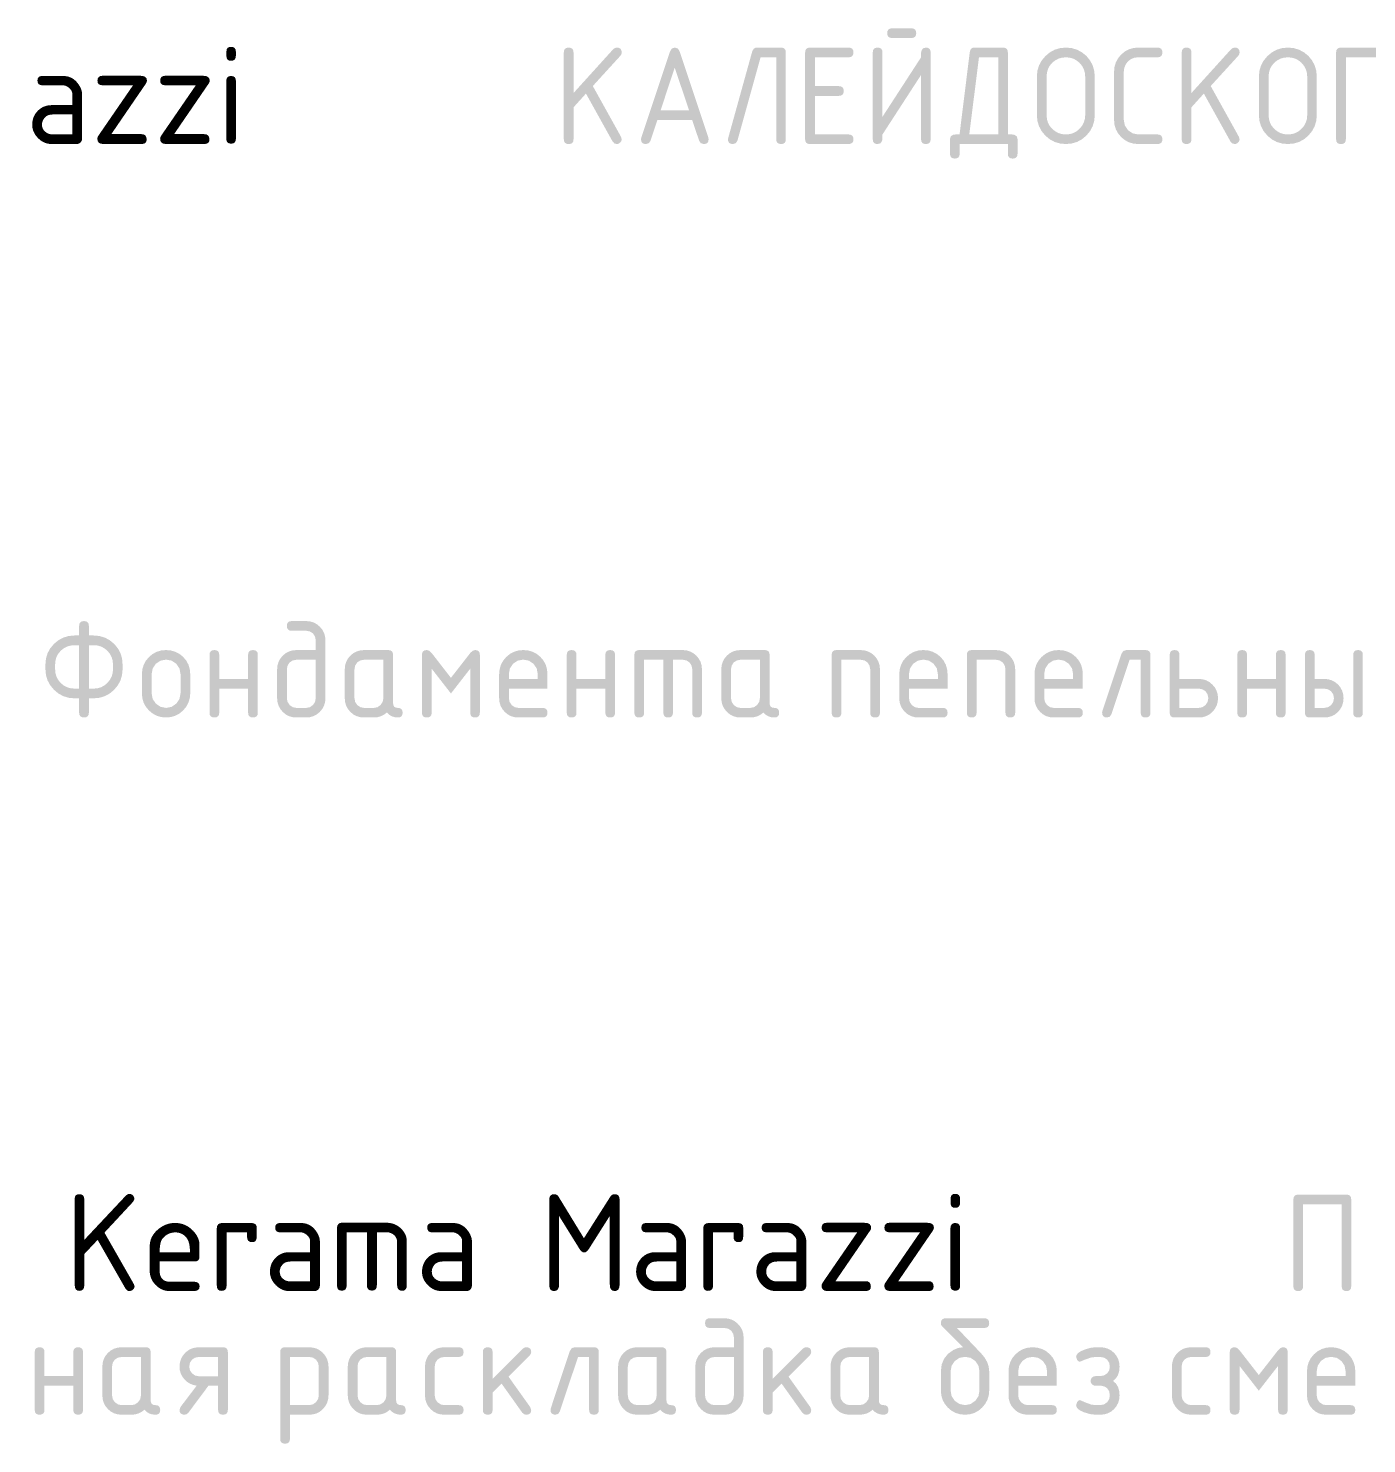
# Model space of a CAD drawing. Header units: millimetres. Extents: x -546 to 1681, y -650 to 1730.
# Drawn here: x 1100.73 to 1142.73, y 421.34 to 465.76 of the extents above; entities that cross this region are included whole.
import ezdxf

# ---------------------------------------------------------------- set-up
doc = ezdxf.new("R2010")
doc.units = ezdxf.units.MM

msp = doc.modelspace()

# ---------------------------------------------------------------- hatches: boundary and pattern name
h = msp.add_hatch(color=7)
h.paths.add_polyline_path([(1128.896, 465.154), (1128.961, 465.145), (1129.007, 465.116), (1129.035, 465.069), (1129.045, 465.002), (1129.045, 462.276), (1129.035, 462.21), (1129.007, 462.163), (1128.961, 462.136), (1128.896, 462.127), (1128.83, 462.136), (1128.782, 462.163), (1128.754, 462.21), (1128.744, 462.276), (1128.744, 464.295), (1127.533, 462.428), (1127.53, 462.298), (1127.521, 462.229), (1127.473, 462.153), (1127.381, 462.127), (1127.314, 462.136), (1127.267, 462.163), (1127.238, 462.21), (1127.228, 462.276), (1127.228, 465.002), (1127.238, 465.069), (1127.267, 465.116), (1127.314, 465.145), (1127.381, 465.154), (1127.448, 465.145), (1127.495, 465.116), (1127.524, 465.069), (1127.533, 465.002), (1127.533, 462.982), (1128.744, 464.849), (1128.745, 464.981), (1128.753, 465.048), (1128.801, 465.128)])
h.paths.add_polyline_path([(1128.439, 465.455), (1127.834, 465.455), (1127.767, 465.464), (1127.72, 465.493), (1127.691, 465.541), (1127.682, 465.607), (1127.691, 465.674), (1127.72, 465.721), (1127.767, 465.75), (1127.834, 465.759), (1128.439, 465.759), (1128.506, 465.75), (1128.554, 465.721), (1128.582, 465.674), (1128.592, 465.607), (1128.582, 465.541), (1128.554, 465.493), (1128.506, 465.464)])
h = msp.add_hatch(color=7)
h.dxf.hatch_style = 2
h.paths.add_polyline_path([(1118.228, 463.711), (1117.838, 463.279), (1117.838, 462.276), (1117.829, 462.21), (1117.8, 462.163), (1117.753, 462.136), (1117.686, 462.127), (1117.619, 462.136), (1117.571, 462.163), (1117.543, 462.21), (1117.533, 462.276), (1117.533, 465.002), (1117.543, 465.069), (1117.571, 465.116), (1117.619, 465.145), (1117.686, 465.154), (1117.753, 465.145), (1117.8, 465.116), (1117.829, 465.069), (1117.838, 465.002), (1117.838, 463.728), (1119.083, 465.103), (1119.138, 465.141), (1119.201, 465.154), (1119.266, 465.145), (1119.312, 465.116), (1119.34, 465.069), (1119.35, 465.002), (1119.34, 464.948), (1119.312, 464.9), (1118.443, 463.948), (1119.329, 462.352), (1119.35, 462.276), (1119.339, 462.222), (1119.303, 462.174), (1119.255, 462.138), (1119.201, 462.127), (1119.12, 462.147), (1119.066, 462.204)])
h = msp.add_hatch(color=7)
h.paths.add_polyline_path([(1121.014, 464.524), (1120.57, 463.186), (1121.463, 463.186)])
h.paths.add_polyline_path([(1122.077, 462.276), (1122.068, 462.21), (1122.039, 462.163), (1121.991, 462.136), (1121.924, 462.127), (1121.834, 462.153), (1121.781, 462.229), (1121.561, 462.881), (1120.469, 462.881), (1120.253, 462.229), (1120.2, 462.153), (1120.109, 462.127), (1120.042, 462.136), (1119.994, 462.163), (1119.966, 462.21), (1119.956, 462.276), (1119.965, 462.326), (1120.866, 465.031), (1120.923, 465.125), (1121.014, 465.154), (1121.11, 465.125), (1121.167, 465.036), (1122.069, 462.326)])
h = msp.add_hatch(color=7)
h.dxf.hatch_style = 2
h.paths.add_polyline_path([(1123.59, 465.154), (1124.352, 465.154), (1124.416, 465.145), (1124.462, 465.116), (1124.491, 465.069), (1124.5, 465.002), (1124.5, 462.276), (1124.491, 462.21), (1124.462, 462.163), (1124.416, 462.136), (1124.352, 462.127), (1124.285, 462.136), (1124.238, 462.163), (1124.209, 462.21), (1124.2, 462.276), (1124.2, 464.849), (1123.708, 464.849), (1122.98, 462.229), (1122.929, 462.153), (1122.836, 462.127), (1122.77, 462.136), (1122.722, 462.163), (1122.693, 462.21), (1122.684, 462.276), (1122.687, 462.297), (1122.696, 462.331), (1123.437, 465.002), (1123.461, 465.069), (1123.495, 465.116), (1123.538, 465.145)])
h = msp.add_hatch(color=7)
h.dxf.hatch_style = 2
h.paths.add_polyline_path([(1125.106, 462.276), (1125.106, 465.002), (1125.116, 465.069), (1125.145, 465.116), (1125.192, 465.145), (1125.259, 465.154), (1126.47, 465.154), (1126.536, 465.145), (1126.584, 465.116), (1126.613, 465.069), (1126.622, 465.002), (1126.613, 464.935), (1126.584, 464.887), (1126.536, 464.859), (1126.47, 464.849), (1125.411, 464.849), (1125.411, 463.944), (1126.165, 463.944), (1126.232, 463.934), (1126.279, 463.906), (1126.308, 463.858), (1126.317, 463.791), (1126.308, 463.724), (1126.279, 463.677), (1126.232, 463.648), (1126.165, 463.639), (1125.411, 463.639), (1125.411, 462.428), (1126.47, 462.428), (1126.536, 462.418), (1126.584, 462.39), (1126.613, 462.342), (1126.622, 462.276), (1126.613, 462.21), (1126.584, 462.163), (1126.536, 462.136), (1126.47, 462.127), (1125.259, 462.127), (1125.192, 462.136), (1125.145, 462.163), (1125.116, 462.21)])
h = msp.add_hatch(color=7)
h.paths.add_polyline_path([(1131.467, 462.428), (1131.599, 462.427), (1131.666, 462.42), (1131.746, 462.372), (1131.772, 462.28), (1131.772, 461.823), (1131.763, 461.756), (1131.734, 461.709), (1131.686, 461.68), (1131.619, 461.671), (1131.553, 461.68), (1131.505, 461.709), (1131.477, 461.756), (1131.467, 461.823), (1131.467, 462.127), (1129.956, 462.127), (1129.956, 461.823), (1129.946, 461.756), (1129.918, 461.709), (1129.87, 461.68), (1129.804, 461.671), (1129.737, 461.68), (1129.689, 461.709), (1129.661, 461.756), (1129.651, 461.823), (1129.651, 462.28), (1129.677, 462.372), (1129.757, 462.42), (1129.824, 462.427), (1129.952, 462.428), (1130.273, 465.015), (1130.289, 465.076), (1130.317, 465.119), (1130.358, 465.146), (1130.409, 465.154), (1131.319, 465.154), (1131.383, 465.145), (1131.43, 465.116), (1131.458, 465.069), (1131.467, 465.002)])
h.paths.add_polyline_path([(1131.167, 462.428), (1131.167, 464.849), (1130.561, 464.849), (1130.257, 462.428)])
h = msp.add_hatch(color=7)
h.paths.add_polyline_path([(1133.895, 463.034), (1133.895, 464.244), (1133.883, 464.366), (1133.85, 464.479), (1133.794, 464.582), (1133.717, 464.676), (1133.625, 464.751), (1133.524, 464.806), (1133.411, 464.838), (1133.289, 464.849), (1133.167, 464.838), (1133.054, 464.806), (1132.951, 464.751), (1132.857, 464.676), (1132.78, 464.582), (1132.726, 464.479), (1132.694, 464.366), (1132.684, 464.244), (1132.684, 463.034), (1132.694, 462.911), (1132.726, 462.799), (1132.78, 462.697), (1132.857, 462.606), (1132.951, 462.528), (1133.054, 462.472), (1133.167, 462.439), (1133.289, 462.428), (1133.411, 462.439), (1133.524, 462.472), (1133.625, 462.528), (1133.717, 462.606), (1133.794, 462.697), (1133.85, 462.799), (1133.883, 462.911)])
h.paths.add_polyline_path([(1134.195, 463.034), (1134.178, 462.853), (1134.128, 462.685), (1134.045, 462.53), (1133.928, 462.39), (1133.79, 462.274), (1133.637, 462.192), (1133.47, 462.144), (1133.289, 462.127), (1133.106, 462.144), (1132.939, 462.192), (1132.785, 462.274), (1132.646, 462.39), (1132.529, 462.53), (1132.446, 462.685), (1132.395, 462.853), (1132.379, 463.034), (1132.379, 464.244), (1132.395, 464.427), (1132.446, 464.595), (1132.529, 464.748), (1132.646, 464.887), (1132.785, 465.004), (1132.939, 465.088), (1133.106, 465.138), (1133.289, 465.154), (1133.47, 465.138), (1133.638, 465.088), (1133.792, 465.006), (1133.933, 464.892), (1134.047, 464.751), (1134.129, 464.597), (1134.178, 464.428), (1134.195, 464.244)])
h = msp.add_hatch(color=7)
h.dxf.hatch_style = 2
h.paths.add_polyline_path([(1136.165, 465.154), (1136.231, 465.145), (1136.279, 465.116), (1136.308, 465.069), (1136.317, 465.002), (1136.308, 464.935), (1136.279, 464.887), (1136.231, 464.859), (1136.165, 464.849), (1135.559, 464.849), (1135.437, 464.836), (1135.331, 464.794), (1135.24, 464.725), (1135.166, 464.625), (1135.12, 464.517), (1135.106, 464.396), (1135.106, 462.885), (1135.139, 462.71), (1135.237, 462.563), (1135.384, 462.462), (1135.559, 462.428), (1136.165, 462.428), (1136.231, 462.418), (1136.279, 462.39), (1136.308, 462.342), (1136.317, 462.276), (1136.308, 462.21), (1136.279, 462.163), (1136.231, 462.136), (1136.165, 462.127), (1135.559, 462.127), (1135.407, 462.141), (1135.267, 462.182), (1135.138, 462.251), (1135.022, 462.347), (1134.925, 462.464), (1134.856, 462.592), (1134.815, 462.731), (1134.801, 462.881), (1134.801, 464.396), (1134.815, 464.549), (1134.856, 464.689), (1134.925, 464.817), (1135.022, 464.934), (1135.138, 465.031), (1135.267, 465.1), (1135.407, 465.141), (1135.559, 465.154)])
h = msp.add_hatch(color=7)
h.dxf.hatch_style = 2
h.paths.add_polyline_path([(1137.618, 463.711), (1137.228, 463.279), (1137.228, 462.276), (1137.219, 462.21), (1137.19, 462.163), (1137.143, 462.136), (1137.076, 462.127), (1137.009, 462.136), (1136.962, 462.163), (1136.933, 462.21), (1136.923, 462.276), (1136.923, 465.002), (1136.933, 465.069), (1136.962, 465.116), (1137.009, 465.145), (1137.076, 465.154), (1137.143, 465.145), (1137.19, 465.116), (1137.219, 465.069), (1137.228, 465.002), (1137.228, 463.728), (1138.473, 465.103), (1138.528, 465.141), (1138.591, 465.154), (1138.656, 465.145), (1138.702, 465.116), (1138.73, 465.069), (1138.74, 465.002), (1138.73, 464.948), (1138.702, 464.9), (1137.833, 463.948), (1138.719, 462.352), (1138.74, 462.276), (1138.729, 462.222), (1138.693, 462.174), (1138.645, 462.138), (1138.591, 462.127), (1138.51, 462.147), (1138.456, 462.204)])
h = msp.add_hatch(color=7)
h.paths.add_polyline_path([(1140.862, 463.034), (1140.862, 464.244), (1140.851, 464.366), (1140.817, 464.479), (1140.762, 464.582), (1140.684, 464.676), (1140.593, 464.751), (1140.491, 464.806), (1140.379, 464.838), (1140.256, 464.849), (1140.134, 464.838), (1140.021, 464.806), (1139.918, 464.751), (1139.825, 464.676), (1139.747, 464.582), (1139.693, 464.479), (1139.661, 464.366), (1139.651, 464.244), (1139.651, 463.034), (1139.661, 462.911), (1139.693, 462.799), (1139.747, 462.697), (1139.825, 462.606), (1139.918, 462.528), (1140.021, 462.472), (1140.134, 462.439), (1140.256, 462.428), (1140.379, 462.439), (1140.491, 462.472), (1140.593, 462.528), (1140.684, 462.606), (1140.762, 462.697), (1140.817, 462.799), (1140.851, 462.911)])
h.paths.add_polyline_path([(1141.162, 463.034), (1141.146, 462.853), (1141.096, 462.685), (1141.012, 462.53), (1140.896, 462.39), (1140.758, 462.274), (1140.605, 462.192), (1140.437, 462.144), (1140.256, 462.127), (1140.074, 462.144), (1139.906, 462.192), (1139.753, 462.274), (1139.613, 462.39), (1139.496, 462.53), (1139.413, 462.685), (1139.363, 462.853), (1139.346, 463.034), (1139.346, 464.244), (1139.363, 464.427), (1139.413, 464.595), (1139.496, 464.748), (1139.613, 464.887), (1139.753, 465.004), (1139.906, 465.088), (1140.074, 465.138), (1140.256, 465.154), (1140.437, 465.138), (1140.605, 465.088), (1140.759, 465.006), (1140.9, 464.892), (1141.014, 464.751), (1141.096, 464.597), (1141.146, 464.428), (1141.162, 464.244)])
h = msp.add_hatch(color=7)
h.dxf.hatch_style = 2
h.paths.add_polyline_path([(1141.921, 465.154), (1143.437, 465.154), (1143.501, 465.145), (1143.548, 465.116), (1143.576, 465.069), (1143.585, 465.002), (1143.585, 462.276), (1143.576, 462.21), (1143.548, 462.163), (1143.501, 462.136), (1143.437, 462.127), (1143.37, 462.136), (1143.323, 462.163), (1143.294, 462.21), (1143.285, 462.276), (1143.285, 464.849), (1142.074, 464.849), (1142.074, 462.276), (1142.064, 462.21), (1142.036, 462.163), (1141.988, 462.136), (1141.921, 462.127), (1141.855, 462.136), (1141.807, 462.163), (1141.778, 462.21), (1141.769, 462.276), (1141.769, 465.002), (1141.778, 465.069), (1141.807, 465.116), (1141.855, 465.145)])
h = msp.add_hatch(color=7)
h.paths.add_polyline_path([(1102.629, 445.035), (1102.781, 445.035), (1102.904, 445.046), (1103.016, 445.079), (1103.118, 445.135), (1103.209, 445.212), (1103.286, 445.306), (1103.342, 445.409), (1103.375, 445.52), (1103.387, 445.64), (1103.387, 445.792), (1103.375, 445.915), (1103.342, 446.027), (1103.286, 446.131), (1103.209, 446.224), (1103.116, 446.3), (1103.014, 446.354), (1102.903, 446.387), (1102.781, 446.398), (1102.629, 446.398)])
h.paths.add_polyline_path([(1102.324, 445.035), (1102.324, 446.398), (1102.176, 446.398), (1102.053, 446.386), (1101.941, 446.353), (1101.838, 446.298), (1101.744, 446.22), (1101.667, 446.129), (1101.613, 446.027), (1101.581, 445.914), (1101.57, 445.792), (1101.57, 445.64), (1101.581, 445.518), (1101.614, 445.406), (1101.669, 445.304), (1101.744, 445.212), (1101.838, 445.135), (1101.941, 445.079), (1102.053, 445.046), (1102.176, 445.035)])
h.paths.add_polyline_path([(1102.629, 444.73), (1102.629, 444.277), (1102.619, 444.211), (1102.591, 444.165), (1102.543, 444.138), (1102.477, 444.129), (1102.41, 444.138), (1102.362, 444.165), (1102.333, 444.211), (1102.324, 444.277), (1102.324, 444.73), (1102.176, 444.73), (1101.993, 444.747), (1101.824, 444.799), (1101.67, 444.884), (1101.532, 445.001), (1101.416, 445.141), (1101.332, 445.294), (1101.282, 445.46), (1101.266, 445.64), (1101.266, 445.792), (1101.282, 445.976), (1101.332, 446.144), (1101.416, 446.298), (1101.532, 446.436), (1101.673, 446.553), (1101.827, 446.636), (1101.995, 446.686), (1102.176, 446.702), (1102.324, 446.702), (1102.324, 447.003), (1102.333, 447.07), (1102.362, 447.117), (1102.41, 447.146), (1102.477, 447.155), (1102.543, 447.146), (1102.591, 447.117), (1102.619, 447.07), (1102.629, 447.003), (1102.629, 446.702), (1102.781, 446.702), (1102.962, 446.686), (1103.13, 446.636), (1103.284, 446.553), (1103.425, 446.436), (1103.541, 446.296), (1103.623, 446.143), (1103.671, 445.975), (1103.687, 445.792), (1103.687, 445.64), (1103.67, 445.459), (1103.62, 445.291), (1103.537, 445.137), (1103.42, 444.996), (1103.281, 444.88), (1103.128, 444.797), (1102.962, 444.747), (1102.781, 444.73)])
h = msp.add_hatch(color=7)
h.paths.add_polyline_path([(1110.053, 446.55), (1110.053, 444.734), (1110.042, 444.612), (1110.008, 444.499), (1109.953, 444.396), (1109.875, 444.302), (1109.781, 444.225), (1109.679, 444.171), (1109.567, 444.139), (1109.447, 444.129), (1109.143, 444.129), (1109.021, 444.139), (1108.908, 444.171), (1108.806, 444.225), (1108.715, 444.302), (1108.637, 444.396), (1108.582, 444.499), (1108.548, 444.612), (1108.537, 444.734), (1108.537, 445.64), (1108.548, 445.762), (1108.582, 445.875), (1108.637, 445.978), (1108.715, 446.072), (1108.808, 446.147), (1108.91, 446.201), (1109.021, 446.234), (1109.143, 446.245), (1109.748, 446.245), (1109.748, 446.55), (1109.726, 446.668), (1109.663, 446.766), (1109.565, 446.829), (1109.447, 446.851), (1108.99, 446.851), (1108.926, 446.86), (1108.88, 446.889), (1108.851, 446.936), (1108.842, 447.003), (1108.851, 447.07), (1108.88, 447.117), (1108.926, 447.146), (1108.99, 447.155), (1109.447, 447.155), (1109.57, 447.144), (1109.682, 447.111), (1109.784, 447.056), (1109.875, 446.978), (1109.953, 446.887), (1110.008, 446.785), (1110.042, 446.672)])
h.paths.add_polyline_path([(1109.748, 444.734), (1109.748, 445.941), (1109.143, 445.941), (1109.025, 445.919), (1108.927, 445.856), (1108.864, 445.757), (1108.842, 445.64), (1108.842, 444.734), (1108.864, 444.618), (1108.931, 444.518), (1109.029, 444.451), (1109.143, 444.429), (1109.447, 444.429), (1109.563, 444.451), (1109.659, 444.518), (1109.726, 444.617)])
h = msp.add_hatch(color=7)
h.paths.add_polyline_path([(1104.294, 444.882), (1104.294, 445.487), (1104.307, 445.64), (1104.348, 445.78), (1104.417, 445.909), (1104.514, 446.025), (1104.631, 446.122), (1104.759, 446.191), (1104.899, 446.232), (1105.052, 446.245), (1105.204, 446.232), (1105.344, 446.191), (1105.473, 446.124), (1105.589, 446.029), (1105.686, 445.913), (1105.755, 445.784), (1105.796, 445.643), (1105.81, 445.487), (1105.81, 444.882), (1105.795, 444.732), (1105.753, 444.593), (1105.683, 444.465), (1105.585, 444.349), (1105.47, 444.252), (1105.342, 444.183), (1105.202, 444.142), (1105.052, 444.129), (1104.899, 444.142), (1104.759, 444.183), (1104.631, 444.252), (1104.514, 444.349), (1104.417, 444.465), (1104.348, 444.593), (1104.307, 444.732)])
h.paths.add_polyline_path([(1105.505, 444.887), (1105.505, 445.492), (1105.472, 445.665), (1105.374, 445.814), (1105.227, 445.913), (1105.052, 445.945), (1104.877, 445.913), (1104.73, 445.814), (1104.631, 445.665), (1104.599, 445.492), (1104.599, 444.887), (1104.631, 444.71), (1104.73, 444.565), (1104.877, 444.464), (1105.052, 444.429), (1105.227, 444.464), (1105.374, 444.565), (1105.472, 444.711)])
h = msp.add_hatch(color=7)
h.dxf.hatch_style = 2
h.paths.add_polyline_path([(1106.72, 445.035), (1106.72, 444.277), (1106.711, 444.211), (1106.682, 444.165), (1106.635, 444.138), (1106.568, 444.129), (1106.501, 444.138), (1106.454, 444.165), (1106.425, 444.211), (1106.415, 444.277), (1106.415, 446.097), (1106.425, 446.161), (1106.454, 446.208), (1106.501, 446.236), (1106.568, 446.245), (1106.635, 446.236), (1106.682, 446.208), (1106.711, 446.161), (1106.72, 446.097), (1106.72, 445.339), (1107.626, 445.339), (1107.626, 446.097), (1107.636, 446.161), (1107.665, 446.208), (1107.712, 446.236), (1107.779, 446.245), (1107.845, 446.236), (1107.893, 446.208), (1107.922, 446.161), (1107.931, 446.097), (1107.931, 444.277), (1107.922, 444.211), (1107.893, 444.165), (1107.845, 444.138), (1107.779, 444.129), (1107.712, 444.138), (1107.665, 444.165), (1107.636, 444.211), (1107.626, 444.277), (1107.626, 445.035)])
h = msp.add_hatch(color=7)
h.paths.add_polyline_path([(1111.87, 445.941), (1111.265, 445.941), (1111.147, 445.919), (1111.049, 445.856), (1110.986, 445.757), (1110.964, 445.64), (1110.964, 444.734), (1110.986, 444.618), (1111.053, 444.518), (1111.151, 444.451), (1111.265, 444.429), (1111.569, 444.429), (1111.685, 444.451), (1111.781, 444.518), (1111.848, 444.617), (1111.87, 444.734)])
h.paths.add_polyline_path([(1112.475, 444.277), (1112.466, 444.211), (1112.438, 444.165), (1112.391, 444.138), (1112.327, 444.129), (1112.225, 444.138), (1112.133, 444.167), (1112.051, 444.216), (1111.98, 444.285), (1111.89, 444.216), (1111.792, 444.167), (1111.685, 444.138), (1111.569, 444.129), (1111.265, 444.129), (1111.142, 444.139), (1111.03, 444.171), (1110.928, 444.225), (1110.837, 444.302), (1110.759, 444.395), (1110.704, 444.497), (1110.67, 444.61), (1110.659, 444.734), (1110.659, 445.64), (1110.67, 445.762), (1110.704, 445.875), (1110.759, 445.978), (1110.837, 446.072), (1110.928, 446.147), (1111.03, 446.201), (1111.142, 446.234), (1111.265, 446.245), (1112.022, 446.245), (1112.089, 446.236), (1112.137, 446.208), (1112.165, 446.161), (1112.175, 446.097), (1112.175, 444.582), (1112.184, 444.515), (1112.213, 444.467), (1112.26, 444.439), (1112.327, 444.429), (1112.391, 444.42), (1112.438, 444.391), (1112.466, 444.344)])
h = msp.add_hatch(color=7)
h.dxf.hatch_style = 2
h.paths.add_polyline_path([(1113.991, 444.882), (1113.386, 445.661), (1113.386, 444.277), (1113.377, 444.211), (1113.348, 444.165), (1113.301, 444.138), (1113.234, 444.129), (1113.167, 444.138), (1113.12, 444.165), (1113.091, 444.211), (1113.081, 444.277), (1113.081, 446.097), (1113.091, 446.161), (1113.12, 446.208), (1113.167, 446.236), (1113.234, 446.245), (1113.31, 446.223), (1113.386, 446.152), (1113.991, 445.373), (1114.597, 446.152), (1114.673, 446.223), (1114.749, 446.245), (1114.814, 446.236), (1114.86, 446.208), (1114.888, 446.161), (1114.898, 446.097), (1114.898, 444.277), (1114.888, 444.211), (1114.86, 444.165), (1114.814, 444.138), (1114.749, 444.129), (1114.683, 444.138), (1114.635, 444.165), (1114.607, 444.211), (1114.597, 444.277), (1114.597, 445.661)])
h = msp.add_hatch(color=7)
h.paths.add_polyline_path([(1116.262, 445.945), (1116.087, 445.913), (1115.94, 445.814), (1115.841, 445.667), (1115.809, 445.492), (1115.809, 445.339), (1116.715, 445.339), (1116.715, 445.492), (1116.683, 445.667), (1116.584, 445.814), (1116.437, 445.913)])
h.paths.add_polyline_path([(1115.809, 445.035), (1115.809, 444.734), (1115.831, 444.618), (1115.898, 444.518), (1115.996, 444.451), (1116.11, 444.429), (1116.867, 444.429), (1116.934, 444.42), (1116.982, 444.391), (1117.01, 444.344), (1117.02, 444.277), (1117.01, 444.211), (1116.982, 444.165), (1116.934, 444.138), (1116.867, 444.129), (1116.11, 444.129), (1115.987, 444.139), (1115.875, 444.171), (1115.773, 444.225), (1115.682, 444.302), (1115.604, 444.395), (1115.548, 444.497), (1115.515, 444.61), (1115.504, 444.734), (1115.504, 445.487), (1115.518, 445.64), (1115.559, 445.78), (1115.627, 445.909), (1115.724, 446.025), (1115.841, 446.122), (1115.969, 446.191), (1116.109, 446.232), (1116.262, 446.245), (1116.414, 446.232), (1116.555, 446.191), (1116.683, 446.124), (1116.799, 446.029), (1116.896, 445.913), (1116.965, 445.785), (1117.006, 445.644), (1117.02, 445.492), (1117.02, 445.035)])
h = msp.add_hatch(color=7)
h.dxf.hatch_style = 2
h.paths.add_polyline_path([(1117.93, 445.035), (1117.93, 444.277), (1117.921, 444.211), (1117.892, 444.165), (1117.845, 444.138), (1117.778, 444.129), (1117.711, 444.138), (1117.664, 444.165), (1117.635, 444.211), (1117.626, 444.277), (1117.626, 446.097), (1117.635, 446.161), (1117.664, 446.208), (1117.711, 446.236), (1117.778, 446.245), (1117.845, 446.236), (1117.892, 446.208), (1117.921, 446.161), (1117.93, 446.097), (1117.93, 445.339), (1118.837, 445.339), (1118.837, 446.097), (1118.846, 446.161), (1118.875, 446.208), (1118.922, 446.236), (1118.989, 446.245), (1119.056, 446.236), (1119.103, 446.208), (1119.132, 446.161), (1119.142, 446.097), (1119.142, 444.277), (1119.132, 444.211), (1119.103, 444.165), (1119.056, 444.138), (1118.989, 444.129), (1118.922, 444.138), (1118.875, 444.165), (1118.846, 444.211), (1118.837, 444.277), (1118.837, 445.035)])
h = msp.add_hatch(color=7)
h.dxf.hatch_style = 2
h.paths.add_polyline_path([(1119.9, 446.245), (1121.263, 446.245), (1121.385, 446.234), (1121.496, 446.201), (1121.598, 446.147), (1121.69, 446.072), (1121.768, 445.978), (1121.824, 445.875), (1121.857, 445.762), (1121.869, 445.64), (1121.869, 444.277), (1121.859, 444.211), (1121.83, 444.165), (1121.783, 444.138), (1121.716, 444.129), (1121.649, 444.138), (1121.602, 444.165), (1121.573, 444.211), (1121.564, 444.277), (1121.564, 445.64), (1121.542, 445.757), (1121.479, 445.856), (1121.381, 445.92), (1121.263, 445.941), (1120.958, 445.941), (1120.958, 444.277), (1120.949, 444.211), (1120.92, 444.165), (1120.873, 444.138), (1120.806, 444.129), (1120.742, 444.138), (1120.695, 444.165), (1120.667, 444.211), (1120.657, 444.277), (1120.657, 445.941), (1120.052, 445.941), (1120.052, 444.277), (1120.043, 444.211), (1120.014, 444.165), (1119.967, 444.138), (1119.9, 444.129), (1119.833, 444.138), (1119.786, 444.165), (1119.757, 444.211), (1119.747, 444.277), (1119.747, 446.097), (1119.757, 446.161), (1119.786, 446.208), (1119.833, 446.236)])
h = msp.add_hatch(color=7)
h.paths.add_polyline_path([(1123.686, 445.941), (1123.081, 445.941), (1122.963, 445.919), (1122.865, 445.856), (1122.801, 445.757), (1122.78, 445.64), (1122.78, 444.734), (1122.802, 444.618), (1122.869, 444.518), (1122.967, 444.451), (1123.081, 444.429), (1123.385, 444.429), (1123.5, 444.451), (1123.597, 444.518), (1123.664, 444.617), (1123.686, 444.734)])
h.paths.add_polyline_path([(1124.291, 444.277), (1124.282, 444.211), (1124.254, 444.165), (1124.207, 444.138), (1124.143, 444.129), (1124.04, 444.138), (1123.949, 444.167), (1123.867, 444.216), (1123.796, 444.285), (1123.706, 444.216), (1123.608, 444.167), (1123.501, 444.138), (1123.385, 444.129), (1123.081, 444.129), (1122.958, 444.139), (1122.846, 444.171), (1122.744, 444.225), (1122.653, 444.302), (1122.575, 444.395), (1122.519, 444.497), (1122.486, 444.61), (1122.475, 444.734), (1122.475, 445.64), (1122.486, 445.762), (1122.519, 445.875), (1122.575, 445.978), (1122.653, 446.072), (1122.744, 446.147), (1122.846, 446.201), (1122.958, 446.234), (1123.081, 446.245), (1123.838, 446.245), (1123.905, 446.236), (1123.953, 446.208), (1123.981, 446.161), (1123.991, 446.097), (1123.991, 444.582), (1124, 444.515), (1124.029, 444.467), (1124.076, 444.439), (1124.143, 444.429), (1124.207, 444.42), (1124.254, 444.391), (1124.282, 444.344)])
h = msp.add_hatch(color=7)
h.dxf.hatch_style = 2
h.paths.add_polyline_path([(1125.938, 444.277), (1125.938, 446.097), (1125.948, 446.161), (1125.976, 446.208), (1126.024, 446.236), (1126.091, 446.245), (1126.848, 446.245), (1126.968, 446.234), (1127.08, 446.201), (1127.182, 446.147), (1127.276, 446.072), (1127.354, 445.978), (1127.409, 445.875), (1127.443, 445.762), (1127.454, 445.64), (1127.454, 444.277), (1127.445, 444.211), (1127.416, 444.165), (1127.368, 444.138), (1127.301, 444.129), (1127.235, 444.138), (1127.187, 444.165), (1127.159, 444.211), (1127.149, 444.277), (1127.149, 445.64), (1127.127, 445.757), (1127.064, 445.856), (1126.966, 445.92), (1126.848, 445.941), (1126.243, 445.941), (1126.243, 444.277), (1126.234, 444.211), (1126.205, 444.165), (1126.157, 444.138), (1126.091, 444.129), (1126.024, 444.138), (1125.976, 444.165), (1125.948, 444.211)])
h = msp.add_hatch(color=7)
h.paths.add_polyline_path([(1128.818, 445.945), (1128.643, 445.913), (1128.496, 445.814), (1128.397, 445.667), (1128.365, 445.492), (1128.365, 445.339), (1129.271, 445.339), (1129.271, 445.492), (1129.239, 445.667), (1129.14, 445.814), (1128.993, 445.913)])
h.paths.add_polyline_path([(1128.365, 445.035), (1128.365, 444.734), (1128.387, 444.618), (1128.454, 444.518), (1128.552, 444.451), (1128.666, 444.429), (1129.423, 444.429), (1129.49, 444.42), (1129.538, 444.391), (1129.566, 444.344), (1129.576, 444.277), (1129.566, 444.211), (1129.538, 444.165), (1129.49, 444.138), (1129.423, 444.129), (1128.666, 444.129), (1128.543, 444.139), (1128.431, 444.171), (1128.329, 444.225), (1128.238, 444.302), (1128.16, 444.395), (1128.105, 444.497), (1128.071, 444.61), (1128.06, 444.734), (1128.06, 445.487), (1128.074, 445.64), (1128.115, 445.78), (1128.183, 445.909), (1128.28, 446.025), (1128.397, 446.122), (1128.525, 446.191), (1128.665, 446.232), (1128.818, 446.245), (1128.97, 446.232), (1129.111, 446.191), (1129.239, 446.124), (1129.355, 446.029), (1129.452, 445.913), (1129.521, 445.785), (1129.562, 445.644), (1129.576, 445.492), (1129.576, 445.035)])
h = msp.add_hatch(color=7)
h.dxf.hatch_style = 2
h.paths.add_polyline_path([(1130.182, 444.277), (1130.182, 446.097), (1130.191, 446.161), (1130.22, 446.208), (1130.268, 446.236), (1130.334, 446.245), (1131.092, 446.245), (1131.212, 446.234), (1131.323, 446.201), (1131.426, 446.147), (1131.52, 446.072), (1131.597, 445.978), (1131.653, 445.875), (1131.686, 445.762), (1131.698, 445.64), (1131.698, 444.277), (1131.688, 444.211), (1131.659, 444.165), (1131.612, 444.138), (1131.545, 444.129), (1131.478, 444.138), (1131.431, 444.165), (1131.402, 444.211), (1131.393, 444.277), (1131.393, 445.64), (1131.371, 445.757), (1131.308, 445.856), (1131.21, 445.92), (1131.092, 445.941), (1130.487, 445.941), (1130.487, 444.277), (1130.477, 444.211), (1130.449, 444.165), (1130.401, 444.138), (1130.334, 444.129), (1130.268, 444.138), (1130.22, 444.165), (1130.191, 444.211)])
h = msp.add_hatch(color=7)
h.paths.add_polyline_path([(1133.061, 445.945), (1132.886, 445.913), (1132.74, 445.814), (1132.641, 445.667), (1132.608, 445.492), (1132.608, 445.339), (1133.515, 445.339), (1133.515, 445.492), (1133.482, 445.667), (1133.383, 445.814), (1133.236, 445.913)])
h.paths.add_polyline_path([(1132.608, 445.035), (1132.608, 444.734), (1132.631, 444.618), (1132.698, 444.518), (1132.795, 444.451), (1132.909, 444.429), (1133.667, 444.429), (1133.734, 444.42), (1133.781, 444.391), (1133.81, 444.344), (1133.819, 444.277), (1133.81, 444.211), (1133.781, 444.165), (1133.734, 444.138), (1133.667, 444.129), (1132.909, 444.129), (1132.787, 444.139), (1132.675, 444.171), (1132.573, 444.225), (1132.482, 444.302), (1132.404, 444.395), (1132.348, 444.497), (1132.315, 444.61), (1132.304, 444.734), (1132.304, 445.487), (1132.317, 445.64), (1132.358, 445.78), (1132.427, 445.909), (1132.524, 446.025), (1132.641, 446.122), (1132.769, 446.191), (1132.909, 446.232), (1133.061, 446.245), (1133.214, 446.232), (1133.354, 446.191), (1133.482, 446.124), (1133.599, 446.029), (1133.696, 445.913), (1133.765, 445.785), (1133.806, 445.644), (1133.819, 445.492), (1133.819, 445.035)])
h = msp.add_hatch(color=7)
h.dxf.hatch_style = 2
h.paths.add_polyline_path([(1135.183, 446.245), (1135.788, 446.245), (1135.855, 446.236), (1135.903, 446.208), (1135.932, 446.161), (1135.941, 446.097), (1135.941, 444.277), (1135.932, 444.211), (1135.903, 444.165), (1135.855, 444.138), (1135.788, 444.129), (1135.722, 444.138), (1135.674, 444.165), (1135.646, 444.211), (1135.636, 444.277), (1135.636, 445.941), (1135.289, 445.941), (1134.717, 444.23), (1134.667, 444.154), (1134.578, 444.129), (1134.511, 444.138), (1134.463, 444.167), (1134.435, 444.214), (1134.425, 444.281), (1134.434, 444.328), (1135.031, 446.122), (1135.091, 446.216)])
h = msp.add_hatch(color=7)
h.paths.add_polyline_path([(1138.063, 444.734), (1138.052, 444.612), (1138.018, 444.499), (1137.963, 444.396), (1137.885, 444.302), (1137.794, 444.225), (1137.692, 444.171), (1137.58, 444.139), (1137.457, 444.129), (1136.7, 444.129), (1136.633, 444.138), (1136.585, 444.165), (1136.557, 444.211), (1136.547, 444.277), (1136.547, 446.097), (1136.557, 446.161), (1136.585, 446.208), (1136.633, 446.236), (1136.7, 446.245), (1136.766, 446.236), (1136.814, 446.208), (1136.842, 446.161), (1136.852, 446.097), (1136.852, 445.339), (1137.457, 445.339), (1137.58, 445.328), (1137.692, 445.295), (1137.794, 445.239), (1137.885, 445.162), (1137.963, 445.071), (1138.018, 444.969), (1138.052, 444.856)])
h.paths.add_polyline_path([(1137.758, 444.734), (1137.736, 444.852), (1137.673, 444.95), (1137.575, 445.013), (1137.457, 445.035), (1136.852, 445.035), (1136.852, 444.429), (1137.457, 444.429), (1137.573, 444.451), (1137.669, 444.518), (1137.736, 444.617)])
h = msp.add_hatch(color=7)
h.dxf.hatch_style = 2
h.paths.add_polyline_path([(1138.974, 445.035), (1138.974, 444.277), (1138.964, 444.211), (1138.936, 444.165), (1138.888, 444.138), (1138.821, 444.129), (1138.755, 444.138), (1138.707, 444.165), (1138.678, 444.211), (1138.669, 444.277), (1138.669, 446.097), (1138.678, 446.161), (1138.707, 446.208), (1138.755, 446.236), (1138.821, 446.245), (1138.888, 446.236), (1138.936, 446.208), (1138.964, 446.161), (1138.974, 446.097), (1138.974, 445.339), (1139.88, 445.339), (1139.88, 446.097), (1139.889, 446.161), (1139.918, 446.208), (1139.965, 446.236), (1140.032, 446.245), (1140.099, 446.236), (1140.147, 446.208), (1140.175, 446.161), (1140.185, 446.097), (1140.185, 444.277), (1140.175, 444.211), (1140.147, 444.165), (1140.099, 444.138), (1140.032, 444.129), (1139.965, 444.138), (1139.918, 444.165), (1139.889, 444.211), (1139.88, 444.277), (1139.88, 445.035)])
h = msp.add_hatch(color=7)
h.paths.add_polyline_path([(1142.002, 444.734), (1141.99, 444.612), (1141.958, 444.499), (1141.903, 444.396), (1141.828, 444.302), (1141.734, 444.225), (1141.631, 444.171), (1141.519, 444.139), (1141.396, 444.129), (1140.943, 444.129), (1140.876, 444.138), (1140.829, 444.165), (1140.8, 444.211), (1140.791, 444.277), (1140.791, 446.097), (1140.8, 446.161), (1140.829, 446.208), (1140.876, 446.236), (1140.943, 446.245), (1141.01, 446.236), (1141.057, 446.208), (1141.086, 446.161), (1141.095, 446.097), (1141.095, 445.339), (1141.396, 445.339), (1141.519, 445.328), (1141.631, 445.295), (1141.734, 445.241), (1141.828, 445.166), (1141.903, 445.072), (1141.958, 444.969), (1141.99, 444.856)])
h.paths.add_polyline_path([(1141.701, 444.734), (1141.679, 444.852), (1141.612, 444.95), (1141.514, 445.013), (1141.396, 445.035), (1141.095, 445.035), (1141.095, 444.429), (1141.396, 444.429), (1141.514, 444.451), (1141.612, 444.518), (1141.679, 444.617)])
h.paths.add_polyline_path([(1142.306, 446.097), (1142.316, 446.161), (1142.344, 446.208), (1142.392, 446.236), (1142.459, 446.245), (1142.523, 446.236), (1142.569, 446.208), (1142.597, 446.161), (1142.607, 446.097), (1142.607, 444.277), (1142.597, 444.211), (1142.569, 444.165), (1142.523, 444.138), (1142.459, 444.129), (1142.392, 444.138), (1142.344, 444.165), (1142.316, 444.211), (1142.306, 444.277)])
h = msp.add_hatch(color=7)
h.dxf.hatch_style = 2
h.paths.add_polyline_path([(1140.58, 429.153), (1142.095, 429.153), (1142.16, 429.144), (1142.206, 429.115), (1142.234, 429.068), (1142.243, 429.001), (1142.243, 426.275), (1142.234, 426.209), (1142.206, 426.162), (1142.16, 426.135), (1142.095, 426.126), (1142.029, 426.135), (1141.981, 426.162), (1141.953, 426.209), (1141.943, 426.275), (1141.943, 428.848), (1140.732, 428.848), (1140.732, 426.275), (1140.723, 426.209), (1140.694, 426.162), (1140.646, 426.135), (1140.58, 426.126), (1140.513, 426.135), (1140.465, 426.162), (1140.437, 426.209), (1140.427, 426.275), (1140.427, 429.001), (1140.437, 429.068), (1140.465, 429.115), (1140.513, 429.144)])
h = msp.add_hatch(color=7)
h.paths.add_polyline_path([(1123.176, 424.667), (1123.176, 422.851), (1123.164, 422.729), (1123.131, 422.616), (1123.075, 422.513), (1122.998, 422.42), (1122.904, 422.342), (1122.801, 422.288), (1122.69, 422.256), (1122.57, 422.246), (1122.265, 422.246), (1122.143, 422.256), (1122.031, 422.288), (1121.929, 422.342), (1121.838, 422.42), (1121.76, 422.513), (1121.704, 422.616), (1121.671, 422.729), (1121.66, 422.851), (1121.66, 423.757), (1121.671, 423.879), (1121.704, 423.992), (1121.76, 424.095), (1121.838, 424.189), (1121.931, 424.264), (1122.032, 424.319), (1122.144, 424.351), (1122.265, 424.363), (1122.871, 424.363), (1122.871, 424.667), (1122.849, 424.785), (1122.786, 424.883), (1122.688, 424.946), (1122.57, 424.968), (1122.113, 424.968), (1122.048, 424.977), (1122.002, 425.006), (1121.974, 425.054), (1121.965, 425.12), (1121.974, 425.187), (1122.002, 425.235), (1122.048, 425.263), (1122.113, 425.273), (1122.57, 425.273), (1122.692, 425.262), (1122.805, 425.228), (1122.906, 425.173), (1122.998, 425.095), (1123.075, 425.004), (1123.131, 424.902), (1123.164, 424.789)])
h.paths.add_polyline_path([(1122.871, 422.851), (1122.871, 424.058), (1122.265, 424.058), (1122.148, 424.036), (1122.049, 423.973), (1121.986, 423.875), (1121.965, 423.757), (1121.965, 422.851), (1121.987, 422.735), (1122.054, 422.636), (1122.152, 422.569), (1122.265, 422.546), (1122.57, 422.546), (1122.685, 422.569), (1122.781, 422.636), (1122.848, 422.734)])
h = msp.add_hatch(color=7)
h.paths.add_polyline_path([(1130.882, 423.605), (1130.882, 422.999), (1130.868, 422.849), (1130.825, 422.71), (1130.755, 422.583), (1130.658, 422.466), (1130.543, 422.369), (1130.415, 422.3), (1130.275, 422.259), (1130.124, 422.246), (1129.972, 422.259), (1129.831, 422.3), (1129.703, 422.369), (1129.587, 422.466), (1129.49, 422.583), (1129.421, 422.71), (1129.38, 422.849), (1129.366, 422.999), (1129.366, 423.609), (1129.391, 423.82), (1129.465, 424.002), (1129.588, 424.155), (1129.76, 424.278), (1129.915, 424.342), (1130.061, 424.363), (1129.396, 425.031), (1129.373, 425.066), (1129.366, 425.12), (1129.376, 425.187), (1129.404, 425.235), (1129.452, 425.263), (1129.519, 425.273), (1130.734, 425.273), (1130.798, 425.263), (1130.844, 425.235), (1130.873, 425.187), (1130.882, 425.12), (1130.873, 425.054), (1130.844, 425.006), (1130.798, 424.977), (1130.734, 424.968), (1129.87, 424.968), (1130.632, 424.168), (1130.741, 424.035), (1130.819, 423.897), (1130.866, 423.754)])
h.paths.add_polyline_path([(1130.577, 423.004), (1130.577, 423.609), (1130.545, 423.783), (1130.446, 423.931), (1130.299, 424.03), (1130.124, 424.062), (1129.949, 424.03), (1129.802, 423.931), (1129.703, 423.783), (1129.671, 423.609), (1129.671, 423.004), (1129.703, 422.827), (1129.802, 422.682), (1129.949, 422.581), (1130.124, 422.546), (1130.299, 422.581), (1130.446, 422.682), (1130.545, 422.828)])
h = msp.add_hatch(color=7)
h.dxf.hatch_style = 2
h.paths.add_polyline_path([(1101.235, 423.152), (1101.235, 422.394), (1101.225, 422.328), (1101.197, 422.282), (1101.149, 422.255), (1101.082, 422.246), (1101.016, 422.255), (1100.968, 422.282), (1100.939, 422.328), (1100.93, 422.394), (1100.93, 424.214), (1100.939, 424.279), (1100.968, 424.325), (1101.016, 424.353), (1101.082, 424.363), (1101.149, 424.353), (1101.197, 424.325), (1101.225, 424.279), (1101.235, 424.214), (1101.235, 423.456), (1102.141, 423.456), (1102.141, 424.214), (1102.15, 424.279), (1102.179, 424.325), (1102.226, 424.353), (1102.293, 424.363), (1102.36, 424.353), (1102.407, 424.325), (1102.436, 424.279), (1102.446, 424.214), (1102.446, 422.394), (1102.436, 422.328), (1102.407, 422.282), (1102.36, 422.255), (1102.293, 422.246), (1102.226, 422.255), (1102.179, 422.282), (1102.15, 422.328), (1102.141, 422.394), (1102.141, 423.152)])
h = msp.add_hatch(color=7)
h.paths.add_polyline_path([(1104.263, 424.058), (1103.657, 424.058), (1103.54, 424.036), (1103.441, 423.973), (1103.378, 423.875), (1103.356, 423.757), (1103.356, 422.851), (1103.379, 422.735), (1103.446, 422.636), (1103.543, 422.569), (1103.657, 422.546), (1103.962, 422.546), (1104.077, 422.569), (1104.173, 422.636), (1104.24, 422.734), (1104.263, 422.851)])
h.paths.add_polyline_path([(1104.868, 422.394), (1104.858, 422.328), (1104.83, 422.282), (1104.784, 422.255), (1104.719, 422.246), (1104.617, 422.255), (1104.525, 422.284), (1104.444, 422.333), (1104.372, 422.402), (1104.283, 422.333), (1104.184, 422.284), (1104.078, 422.255), (1103.962, 422.246), (1103.657, 422.246), (1103.535, 422.256), (1103.423, 422.288), (1103.321, 422.342), (1103.23, 422.42), (1103.152, 422.513), (1103.096, 422.615), (1103.063, 422.727), (1103.052, 422.851), (1103.052, 423.757), (1103.063, 423.879), (1103.096, 423.992), (1103.152, 424.095), (1103.23, 424.189), (1103.321, 424.264), (1103.423, 424.319), (1103.535, 424.351), (1103.657, 424.363), (1104.415, 424.363), (1104.482, 424.353), (1104.529, 424.325), (1104.558, 424.279), (1104.567, 424.214), (1104.567, 422.699), (1104.577, 422.632), (1104.605, 422.584), (1104.653, 422.556), (1104.719, 422.546), (1104.784, 422.537), (1104.83, 422.508), (1104.858, 422.461)])
h = msp.add_hatch(color=7)
h.paths.add_polyline_path([(1106.012, 423.156), (1105.902, 423.18), (1105.8, 423.221), (1105.708, 423.279), (1105.627, 423.355), (1105.56, 423.444), (1105.512, 423.54), (1105.483, 423.645), (1105.474, 423.757), (1105.485, 423.879), (1105.519, 423.992), (1105.574, 424.095), (1105.652, 424.189), (1105.743, 424.264), (1105.845, 424.319), (1105.957, 424.351), (1106.08, 424.363), (1106.837, 424.363), (1106.904, 424.353), (1106.952, 424.325), (1106.98, 424.279), (1106.99, 424.214), (1106.99, 422.394), (1106.98, 422.328), (1106.952, 422.282), (1106.904, 422.255), (1106.837, 422.246), (1106.771, 422.255), (1106.723, 422.282), (1106.694, 422.328), (1106.685, 422.394), (1106.685, 423.152), (1106.38, 423.152), (1105.749, 422.305), (1105.694, 422.26), (1105.627, 422.246), (1105.56, 422.255), (1105.512, 422.282), (1105.483, 422.328), (1105.474, 422.394), (1105.504, 422.487)])
h.paths.add_polyline_path([(1105.779, 423.757), (1105.801, 423.641), (1105.868, 423.541), (1105.966, 423.475), (1106.08, 423.452), (1106.685, 423.452), (1106.685, 424.058), (1106.08, 424.058), (1105.962, 424.036), (1105.864, 423.973), (1105.801, 423.875)])
h = msp.add_hatch(color=7)
h.paths.add_polyline_path([(1108.633, 424.214), (1108.642, 424.279), (1108.671, 424.325), (1108.719, 424.353), (1108.785, 424.363), (1109.543, 424.363), (1109.665, 424.351), (1109.778, 424.319), (1109.879, 424.264), (1109.971, 424.189), (1110.048, 424.095), (1110.104, 423.992), (1110.137, 423.879), (1110.149, 423.757), (1110.149, 422.851), (1110.137, 422.729), (1110.104, 422.616), (1110.048, 422.513), (1109.971, 422.42), (1109.879, 422.342), (1109.778, 422.288), (1109.665, 422.256), (1109.543, 422.246), (1108.938, 422.246), (1108.938, 421.484), (1108.928, 421.42), (1108.9, 421.373), (1108.852, 421.345), (1108.785, 421.336), (1108.719, 421.345), (1108.671, 421.373), (1108.642, 421.42), (1108.633, 421.484)])
h.paths.add_polyline_path([(1108.938, 424.058), (1108.938, 422.546), (1109.543, 422.546), (1109.658, 422.569), (1109.754, 422.636), (1109.821, 422.734), (1109.844, 422.851), (1109.844, 423.757), (1109.822, 423.875), (1109.759, 423.973), (1109.661, 424.038), (1109.543, 424.058)])
h = msp.add_hatch(color=7)
h.paths.add_polyline_path([(1111.966, 424.058), (1111.36, 424.058), (1111.243, 424.036), (1111.144, 423.973), (1111.081, 423.875), (1111.059, 423.757), (1111.059, 422.851), (1111.082, 422.735), (1111.149, 422.636), (1111.246, 422.569), (1111.36, 422.546), (1111.665, 422.546), (1111.78, 422.569), (1111.876, 422.636), (1111.943, 422.734), (1111.966, 422.851)])
h.paths.add_polyline_path([(1112.571, 422.394), (1112.561, 422.328), (1112.533, 422.282), (1112.487, 422.255), (1112.422, 422.246), (1112.32, 422.255), (1112.228, 422.284), (1112.147, 422.333), (1112.075, 422.402), (1111.986, 422.333), (1111.887, 422.284), (1111.781, 422.255), (1111.665, 422.246), (1111.36, 422.246), (1111.238, 422.256), (1111.126, 422.288), (1111.024, 422.342), (1110.933, 422.42), (1110.855, 422.513), (1110.799, 422.615), (1110.766, 422.727), (1110.754, 422.851), (1110.754, 423.757), (1110.766, 423.879), (1110.799, 423.992), (1110.855, 424.095), (1110.933, 424.189), (1111.024, 424.264), (1111.126, 424.319), (1111.238, 424.351), (1111.36, 424.363), (1112.118, 424.363), (1112.185, 424.353), (1112.232, 424.325), (1112.261, 424.279), (1112.27, 424.214), (1112.27, 422.699), (1112.28, 422.632), (1112.308, 422.584), (1112.356, 422.556), (1112.422, 422.546), (1112.487, 422.537), (1112.533, 422.508), (1112.561, 422.461)])
h = msp.add_hatch(color=7)
h.dxf.hatch_style = 2
h.paths.add_polyline_path([(1113.482, 423.757), (1113.482, 422.851), (1113.504, 422.735), (1113.571, 422.636), (1113.669, 422.569), (1113.783, 422.546), (1114.235, 422.546), (1114.302, 422.537), (1114.35, 422.508), (1114.378, 422.461), (1114.388, 422.394), (1114.378, 422.328), (1114.35, 422.282), (1114.302, 422.255), (1114.235, 422.246), (1113.783, 422.246), (1113.66, 422.256), (1113.548, 422.288), (1113.446, 422.342), (1113.355, 422.42), (1113.277, 422.513), (1113.222, 422.615), (1113.188, 422.727), (1113.177, 422.851), (1113.177, 423.757), (1113.188, 423.879), (1113.222, 423.992), (1113.277, 424.095), (1113.355, 424.189), (1113.446, 424.264), (1113.548, 424.319), (1113.66, 424.351), (1113.783, 424.363), (1114.235, 424.363), (1114.302, 424.353), (1114.35, 424.325), (1114.378, 424.277), (1114.388, 424.21), (1114.378, 424.144), (1114.35, 424.096), (1114.302, 424.067), (1114.235, 424.058), (1113.783, 424.058), (1113.665, 424.036), (1113.567, 423.973), (1113.504, 423.875)])
h = msp.add_hatch(color=7)
h.dxf.hatch_style = 2
h.paths.add_polyline_path([(1115.299, 423.368), (1116.251, 424.32), (1116.298, 424.352), (1116.357, 424.363), (1116.424, 424.353), (1116.471, 424.325), (1116.5, 424.279), (1116.51, 424.214), (1116.497, 424.157), (1116.463, 424.108), (1115.798, 423.44), (1116.48, 422.483), (1116.51, 422.394), (1116.5, 422.328), (1116.471, 422.282), (1116.424, 422.255), (1116.357, 422.246), (1116.284, 422.262), (1116.23, 422.309), (1115.578, 423.224), (1115.299, 422.94), (1115.299, 422.394), (1115.289, 422.328), (1115.261, 422.282), (1115.213, 422.255), (1115.146, 422.246), (1115.08, 422.255), (1115.032, 422.282), (1115.003, 422.328), (1114.994, 422.394), (1114.994, 424.214), (1115.003, 424.279), (1115.032, 424.325), (1115.08, 424.353), (1115.146, 424.363), (1115.213, 424.353), (1115.261, 424.325), (1115.289, 424.279), (1115.299, 424.214)])
h = msp.add_hatch(color=7)
h.dxf.hatch_style = 2
h.paths.add_polyline_path([(1117.873, 424.363), (1118.479, 424.363), (1118.546, 424.353), (1118.593, 424.325), (1118.622, 424.279), (1118.631, 424.214), (1118.631, 422.394), (1118.622, 422.328), (1118.593, 422.282), (1118.546, 422.255), (1118.479, 422.246), (1118.412, 422.255), (1118.365, 422.282), (1118.336, 422.328), (1118.327, 422.394), (1118.327, 424.058), (1117.979, 424.058), (1117.408, 422.347), (1117.357, 422.271), (1117.268, 422.246), (1117.201, 422.255), (1117.154, 422.284), (1117.125, 422.331), (1117.116, 422.398), (1117.124, 422.445), (1117.721, 424.24), (1117.781, 424.333)])
h = msp.add_hatch(color=7)
h.paths.add_polyline_path([(1120.448, 424.058), (1119.843, 424.058), (1119.725, 424.036), (1119.627, 423.973), (1119.564, 423.875), (1119.542, 423.757), (1119.542, 422.851), (1119.564, 422.735), (1119.631, 422.636), (1119.729, 422.569), (1119.843, 422.546), (1120.147, 422.546), (1120.263, 422.569), (1120.359, 422.636), (1120.426, 422.734), (1120.448, 422.851)])
h.paths.add_polyline_path([(1121.054, 422.394), (1121.044, 422.328), (1121.016, 422.282), (1120.97, 422.255), (1120.905, 422.246), (1120.803, 422.255), (1120.711, 422.284), (1120.63, 422.333), (1120.558, 422.402), (1120.468, 422.333), (1120.37, 422.284), (1120.263, 422.255), (1120.147, 422.246), (1119.843, 422.246), (1119.721, 422.256), (1119.608, 422.288), (1119.506, 422.342), (1119.415, 422.42), (1119.337, 422.513), (1119.282, 422.615), (1119.248, 422.727), (1119.237, 422.851), (1119.237, 423.757), (1119.248, 423.879), (1119.282, 423.992), (1119.337, 424.095), (1119.415, 424.189), (1119.506, 424.264), (1119.608, 424.319), (1119.721, 424.351), (1119.843, 424.363), (1120.6, 424.363), (1120.667, 424.353), (1120.715, 424.325), (1120.744, 424.279), (1120.753, 424.214), (1120.753, 422.699), (1120.763, 422.632), (1120.791, 422.584), (1120.839, 422.556), (1120.905, 422.546), (1120.97, 422.537), (1121.016, 422.508), (1121.044, 422.461)])
h = msp.add_hatch(color=7)
h.dxf.hatch_style = 2
h.paths.add_polyline_path([(1124.086, 423.368), (1125.039, 424.32), (1125.085, 424.352), (1125.145, 424.363), (1125.211, 424.353), (1125.259, 424.325), (1125.288, 424.279), (1125.297, 424.214), (1125.285, 424.157), (1125.25, 424.108), (1124.586, 423.44), (1125.268, 422.483), (1125.297, 422.394), (1125.288, 422.328), (1125.259, 422.282), (1125.211, 422.255), (1125.145, 422.246), (1125.072, 422.262), (1125.018, 422.309), (1124.366, 423.224), (1124.086, 422.94), (1124.086, 422.394), (1124.077, 422.328), (1124.048, 422.282), (1124.001, 422.255), (1123.934, 422.246), (1123.867, 422.255), (1123.82, 422.282), (1123.791, 422.328), (1123.781, 422.394), (1123.781, 424.214), (1123.791, 424.279), (1123.82, 424.325), (1123.867, 424.353), (1123.934, 424.363), (1124.001, 424.353), (1124.048, 424.325), (1124.077, 424.279), (1124.086, 424.214)])
h = msp.add_hatch(color=7)
h.paths.add_polyline_path([(1127.114, 424.058), (1126.509, 424.058), (1126.391, 424.036), (1126.293, 423.973), (1126.23, 423.875), (1126.208, 423.757), (1126.208, 422.851), (1126.23, 422.735), (1126.297, 422.636), (1126.395, 422.569), (1126.509, 422.546), (1126.813, 422.546), (1126.929, 422.569), (1127.025, 422.636), (1127.092, 422.734), (1127.114, 422.851)])
h.paths.add_polyline_path([(1127.719, 422.394), (1127.71, 422.328), (1127.682, 422.282), (1127.636, 422.255), (1127.571, 422.246), (1127.469, 422.255), (1127.377, 422.284), (1127.296, 422.333), (1127.224, 422.402), (1127.134, 422.333), (1127.036, 422.284), (1126.929, 422.255), (1126.813, 422.246), (1126.509, 422.246), (1126.387, 422.256), (1126.274, 422.288), (1126.172, 422.342), (1126.081, 422.42), (1126.003, 422.513), (1125.948, 422.615), (1125.914, 422.727), (1125.903, 422.851), (1125.903, 423.757), (1125.914, 423.879), (1125.948, 423.992), (1126.003, 424.095), (1126.081, 424.189), (1126.172, 424.264), (1126.274, 424.319), (1126.387, 424.351), (1126.509, 424.363), (1127.266, 424.363), (1127.333, 424.353), (1127.381, 424.325), (1127.41, 424.279), (1127.419, 424.214), (1127.419, 422.699), (1127.429, 422.632), (1127.457, 422.584), (1127.505, 422.556), (1127.571, 422.546), (1127.636, 422.537), (1127.682, 422.508), (1127.71, 422.461)])
h = msp.add_hatch(color=7)
h.paths.add_polyline_path([(1132.246, 424.062), (1132.071, 424.03), (1131.924, 423.931), (1131.825, 423.784), (1131.793, 423.609), (1131.793, 423.456), (1132.699, 423.456), (1132.699, 423.609), (1132.667, 423.784), (1132.568, 423.931), (1132.421, 424.03)])
h.paths.add_polyline_path([(1131.793, 423.152), (1131.793, 422.851), (1131.815, 422.735), (1131.882, 422.636), (1131.98, 422.569), (1132.094, 422.546), (1132.851, 422.546), (1132.918, 422.537), (1132.966, 422.508), (1132.994, 422.461), (1133.004, 422.394), (1132.994, 422.328), (1132.966, 422.282), (1132.918, 422.255), (1132.851, 422.246), (1132.094, 422.246), (1131.971, 422.256), (1131.859, 422.288), (1131.757, 422.342), (1131.666, 422.42), (1131.588, 422.513), (1131.533, 422.615), (1131.499, 422.727), (1131.488, 422.851), (1131.488, 423.605), (1131.502, 423.757), (1131.543, 423.897), (1131.611, 424.026), (1131.708, 424.143), (1131.825, 424.239), (1131.953, 424.308), (1132.093, 424.349), (1132.246, 424.363), (1132.398, 424.349), (1132.539, 424.308), (1132.667, 424.241), (1132.783, 424.146), (1132.88, 424.03), (1132.949, 423.902), (1132.99, 423.762), (1133.004, 423.609), (1133.004, 423.152)])
h = msp.add_hatch(color=7)
h.dxf.hatch_style = 2
h.paths.add_polyline_path([(1134.668, 422.851), (1134.648, 422.977), (1134.588, 423.072), (1134.512, 423.126), (1134.41, 423.152), (1134.215, 423.152), (1134.153, 423.167), (1134.11, 423.198), (1134.075, 423.247), (1134.063, 423.304), (1134.075, 423.366), (1134.11, 423.414), (1134.169, 423.449), (1134.257, 423.461), (1134.304, 423.461), (1134.355, 423.456), (1134.489, 423.479), (1134.588, 423.546), (1134.648, 423.64), (1134.668, 423.757), (1134.648, 423.875), (1134.584, 423.973), (1134.485, 424.038), (1134.368, 424.058), (1134.215, 424.058), (1134.075, 424.039), (1133.906, 423.982), (1133.825, 423.948), (1133.768, 423.925), (1133.734, 423.91), (1133.682, 423.919), (1133.644, 423.96), (1133.61, 424.066), (1133.626, 424.125), (1133.673, 424.18), (1133.751, 424.233), (1133.859, 424.282), (1134.05, 424.343), (1134.215, 424.363), (1134.368, 424.363), (1134.49, 424.351), (1134.602, 424.319), (1134.706, 424.264), (1134.799, 424.189), (1134.875, 424.095), (1134.929, 423.992), (1134.962, 423.879), (1134.973, 423.757), (1134.96, 423.61), (1134.922, 423.485), (1134.857, 423.383), (1134.766, 423.304), (1134.857, 423.226), (1134.922, 423.124), (1134.96, 422.999), (1134.973, 422.851), (1134.962, 422.729), (1134.929, 422.616), (1134.875, 422.513), (1134.799, 422.42), (1134.706, 422.342), (1134.602, 422.288), (1134.49, 422.256), (1134.368, 422.246), (1134.215, 422.246), (1134.046, 422.265), (1133.856, 422.322), (1133.747, 422.371), (1133.671, 422.424), (1133.625, 422.481), (1133.61, 422.542), (1133.644, 422.648), (1133.683, 422.688), (1133.728, 422.703), (1133.742, 422.698), (1133.777, 422.684), (1133.833, 422.66), (1133.911, 422.627), (1134.076, 422.566), (1134.215, 422.546), (1134.368, 422.546), (1134.485, 422.569), (1134.584, 422.636), (1134.647, 422.734)])
h = msp.add_hatch(color=7)
h.dxf.hatch_style = 2
h.paths.add_polyline_path([(1136.92, 423.757), (1136.92, 422.851), (1136.943, 422.735), (1137.01, 422.636), (1137.107, 422.569), (1137.221, 422.546), (1137.674, 422.546), (1137.741, 422.537), (1137.789, 422.508), (1137.817, 422.461), (1137.827, 422.394), (1137.817, 422.328), (1137.789, 422.282), (1137.741, 422.255), (1137.674, 422.246), (1137.221, 422.246), (1137.099, 422.256), (1136.987, 422.288), (1136.885, 422.342), (1136.794, 422.42), (1136.716, 422.513), (1136.66, 422.615), (1136.627, 422.727), (1136.616, 422.851), (1136.616, 423.757), (1136.627, 423.879), (1136.66, 423.992), (1136.716, 424.095), (1136.794, 424.189), (1136.885, 424.264), (1136.987, 424.319), (1137.099, 424.351), (1137.221, 424.363), (1137.674, 424.363), (1137.741, 424.353), (1137.789, 424.325), (1137.817, 424.277), (1137.827, 424.21), (1137.817, 424.144), (1137.789, 424.096), (1137.741, 424.067), (1137.674, 424.058), (1137.221, 424.058), (1137.104, 424.036), (1137.005, 423.973), (1136.942, 423.875)])
h = msp.add_hatch(color=7)
h.dxf.hatch_style = 2
h.paths.add_polyline_path([(1139.342, 422.999), (1138.737, 423.778), (1138.737, 422.394), (1138.728, 422.328), (1138.699, 422.282), (1138.652, 422.255), (1138.585, 422.246), (1138.518, 422.255), (1138.471, 422.282), (1138.442, 422.328), (1138.432, 422.394), (1138.432, 424.214), (1138.442, 424.279), (1138.471, 424.325), (1138.518, 424.353), (1138.585, 424.363), (1138.661, 424.34), (1138.737, 424.269), (1139.342, 423.491), (1139.948, 424.269), (1140.024, 424.34), (1140.1, 424.363), (1140.165, 424.353), (1140.211, 424.325), (1140.239, 424.279), (1140.249, 424.214), (1140.249, 422.394), (1140.239, 422.328), (1140.211, 422.282), (1140.165, 422.255), (1140.1, 422.246), (1140.034, 422.255), (1139.986, 422.282), (1139.958, 422.328), (1139.948, 422.394), (1139.948, 423.778)])
h = msp.add_hatch(color=7)
h.paths.add_polyline_path([(1141.613, 424.062), (1141.438, 424.03), (1141.291, 423.931), (1141.192, 423.784), (1141.16, 423.609), (1141.16, 423.456), (1142.066, 423.456), (1142.066, 423.609), (1142.034, 423.784), (1141.935, 423.931), (1141.788, 424.03)])
h.paths.add_polyline_path([(1141.16, 423.152), (1141.16, 422.851), (1141.182, 422.735), (1141.249, 422.636), (1141.347, 422.569), (1141.461, 422.546), (1142.218, 422.546), (1142.285, 422.537), (1142.333, 422.508), (1142.361, 422.461), (1142.371, 422.394), (1142.361, 422.328), (1142.333, 422.282), (1142.285, 422.255), (1142.218, 422.246), (1141.461, 422.246), (1141.338, 422.256), (1141.226, 422.288), (1141.124, 422.342), (1141.033, 422.42), (1140.955, 422.513), (1140.899, 422.615), (1140.866, 422.727), (1140.855, 422.851), (1140.855, 423.605), (1140.868, 423.757), (1140.909, 423.897), (1140.978, 424.026), (1141.075, 424.143), (1141.192, 424.239), (1141.32, 424.308), (1141.46, 424.349), (1141.613, 424.363), (1141.765, 424.349), (1141.905, 424.308), (1142.034, 424.241), (1142.15, 424.146), (1142.247, 424.03), (1142.316, 423.902), (1142.357, 423.762), (1142.371, 423.609), (1142.371, 423.152)])

# ---------------------------------------------------------------- texts
at = {"color": 7, "char_height": 3.04029, "attachment_point": 1}
for insert in [(1079.148, 465.168), (1101.874, 429.167)]:
    msp.add_mtext('{\\fGOSTCommon|b0|i0|c0;Kerama Marazzi }', dxfattribs=dict(at, insert=insert))

doc.saveas('drawing.dxf')
